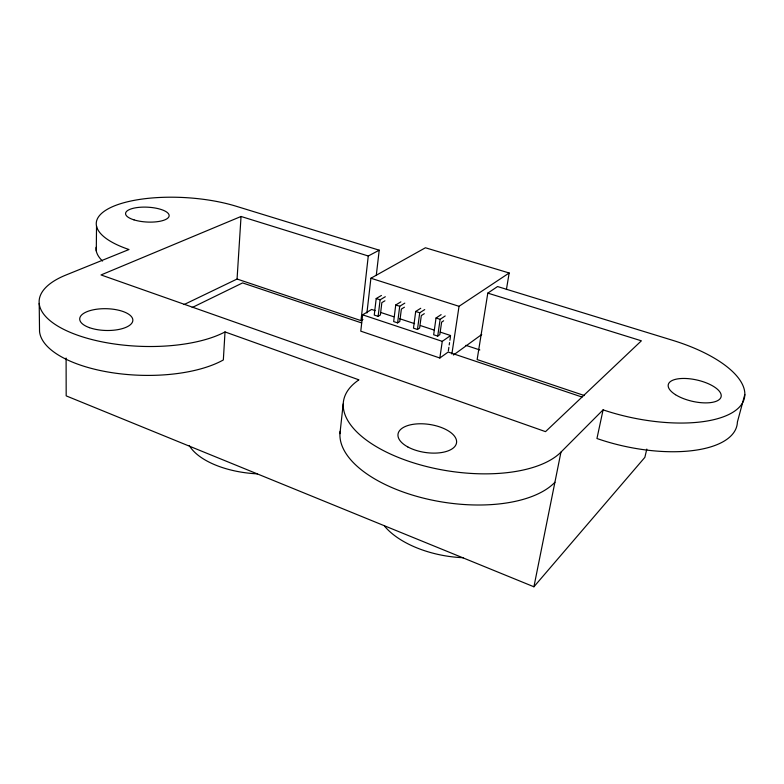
<?xml version="1.0" encoding="UTF-8"?>
<svg xmlns="http://www.w3.org/2000/svg" width="784" height="784" viewBox="0 0 784 784"><rect width="100%" height="100%" fill="white"/><g stroke="black" fill="none" stroke-linecap="round" stroke-linejoin="round"><path stroke-width="1.18" d="M96.285 250.988L96.53 226.057M376.261 275.517L379.221 250.184L236.013 206.202A88.337 30.88 3.5 0 0 114.386 205.898A88.337 30.88 3.5 0 0 128.988 249.518L65.944 275.027A102.488 41.042 2.3 0 0 77.204 335.072A102.488 41.042 2.3 0 0 225.018 331.936L223.342 359.954A101.391 42.454 2.1 0 1 111.808 372.645A101.391 42.454 2.1 0 1 39.543 331.397L39.2 303.408M184.093 304.545L237.062 279.035L241.041 216.472L368.274 255.996L379.221 250.184M339.942 433.67L343.196 403.917M237.062 279.035L360.983 320.607L368.274 255.996M375.085 310.611L371.606 309.455L362.629 314.825L360.777 331.162L439.844 358.004L448.174 352.036L582.032 397.047M366.922 312.973L370.901 278.242L425.428 247.764L509.169 272.989L506.405 289.561M381.416 295.47L376.202 298.537L374.262 315.05L378.143 316.344L380.367 314.992L381.847 302.634L384.944 300.782M378.143 316.344L380.113 299.802L385.307 296.734M400.869 301.85L395.744 304.976L393.666 321.577L397.606 322.881L399.781 321.499L401.369 309.082L404.417 307.201M397.606 322.881L399.713 306.27L404.818 303.124M420.734 308.279L415.706 311.464L413.472 328.143L417.47 329.476L419.616 328.065L421.312 315.589L424.301 313.669M417.47 329.476L419.724 312.777L424.732 309.582M441.127 314.639L436.041 318L433.66 334.758L437.717 336.101L439.814 334.66L441.627 322.136L443.646 320.774M437.717 336.101L440.118 319.333L445.194 315.952M439.844 358.004L442.264 341.354L450.624 335.532L440.167 332.083M448.35 350.86L448.869 347.322M449.222 344.96L449.575 342.608M449.918 340.246L450.447 336.708M451.868 354.045L459.032 306.309L509.169 272.989M66.101 358.043L66.179 395.871L533.914 586.785L560.962 452.123L603.092 409.856A105.683 42.581 11.8 0 0 738.832 407.651A105.683 42.581 11.8 0 0 672.466 340.266L497.566 286.542L487.805 293.118L477.142 359.572L584.472 395.577M603.092 409.856L596.947 438.511A104.527 44.031 12.1 0 0 737.391 422.037L744.8 394.558M646.81 449.075L644.86 457.356L533.914 586.785M453.456 355.025L481.739 334.494M360.983 320.607L362.943 319.431M192.198 307.524L242.589 282.916L361.63 322.939M241.041 216.472L101.038 274.949L545.517 431.641L641.381 340.815L487.805 293.118M370.901 278.242L459.032 306.309M376.202 298.537L380.113 299.802M395.744 304.976L399.713 306.27M415.706 311.464L419.724 312.777M436.041 318L440.118 319.333M380.897 312.522L393.686 316.746M399.487 318.657L414.599 323.645M420.41 325.566L434.356 330.162M465.892 345.332L479.837 349.958M362.629 314.825L442.264 341.354M225.018 331.936L358.935 379.848A114.346 52.724 8.9 0 0 405.681 460.218A114.346 52.724 8.9 0 0 560.962 452.123M554.905 482.287A112.974 54.4 9 0 1 426.006 498.761A112.974 54.4 9 0 1 340.158 431.318M102.547 261.043A87.514 32.036 3.4 0 1 96.099 247.342M257.377 473.859A70.599 34.702 4.1 0 1 189.267 445.557M463.442 557.718A76.028 40.092 9.6 0 1 384.503 526.093M89.445 327.653A26.578 10.888 1.5 0 0 132.496 321.94A26.578 10.888 1.5 0 0 96.883 309.2A26.578 10.888 1.5 0 0 89.445 327.653M133.976 219.863A21.805 7.428 3 0 0 168.923 216.668A21.805 7.428 3 0 0 139.18 207.339A21.805 7.428 3 0 0 133.976 219.863M407.758 446.909A29.586 14.181 8.4 0 0 456.014 444.577A29.586 14.181 8.4 0 0 418.068 423.83A29.586 14.181 8.4 0 0 407.758 446.909M675.475 394.675A27.097 10.888 12.9 0 0 720.143 398.664A27.097 10.888 12.9 0 0 688.499 378.672A27.097 10.888 12.9 0 0 675.475 394.675"/></g></svg>
